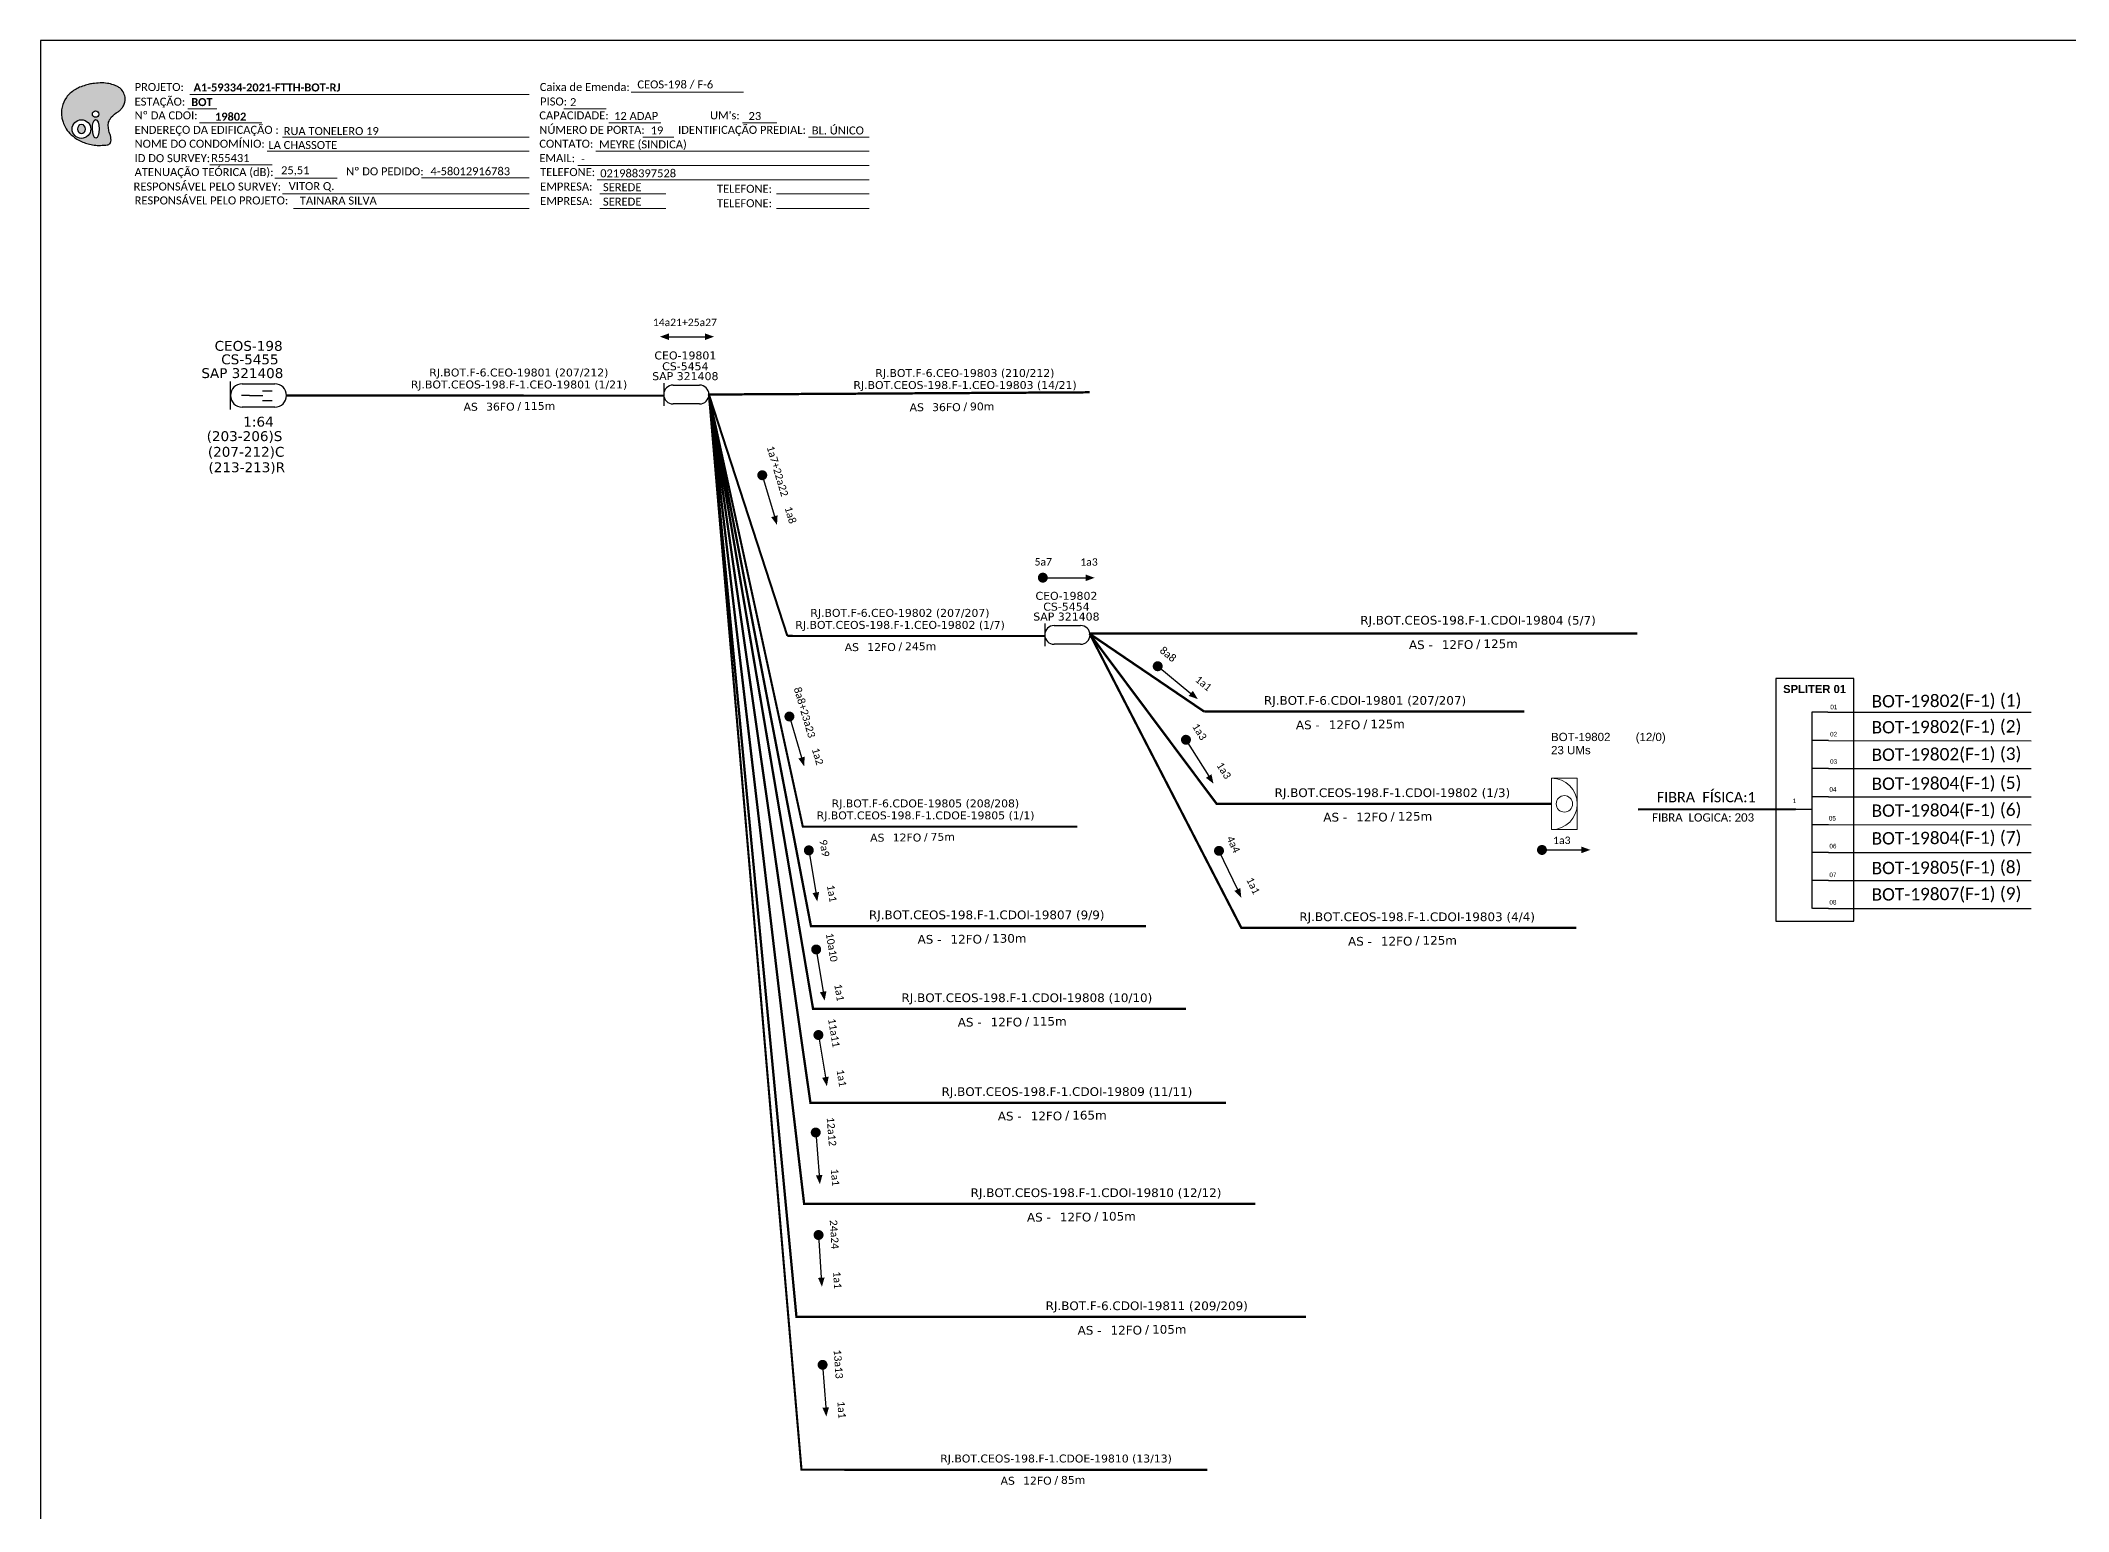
# Model space of a CAD drawing. Extents: x -89 to 749, y 705 to 1299.
# Drawn here: x -89.3 to 364.9, y 969.7 to 1299 of the extents above; entities that cross this region are included whole.
import ezdxf
from ezdxf.enums import TextEntityAlignment as Align

# ---------------------------------------------------------------- set-up
doc = ezdxf.new("R2010")
doc.units = 0
for name, color, linetype, lineweight in [("20.0-LEGENDA DOS CDO'S", 1, 'Continuous', 0), ('20.1-CDO_INTERIOR', 1, 'Continuous', 0), ('40.1-ETIQUETAS', 1, 'Continuous', 20)]:
    doc.layers.add(name, color=color, linetype=linetype, lineweight=lineweight)
for name, color, linetype in [('20.4-CEOS', 1, 'Continuous'), ('20.5-CEO', 1, 'Continuous'), ('CAP a instalar', 1, 'Continuous'), ('CD a instalar', 1, 'Continuous'), ('SETA', 7, 'Continuous'), ('texto', 255, 'Continuous')]:
    doc.layers.add(name, color=color, linetype=linetype)
doc.styles.add('ARIAL', font='arial.ttf')
doc.styles.add('siredit', font='verdana.ttf')
doc.styles.get("Standard").update_dxf_attribs({"font": 'arial.ttf'})
doc.styles.add('WMF-Calibri0', font='calibri.ttf')
doc.styles.add('WMF-Calibri1', font='calibrib.ttf')
doc.linetypes.add('FENCELINE1', pattern='A,0.25,-0.1,[133,ltypeshp.shx,S=0.1,R=0,X=-0.1,Y=0],-0.1,1', length=1.45)

# ---------------------------------------------------------------- blocks, each defined once
blk = doc.blocks.new('OI')
h = blk.add_hatch(color=40)
edge = h.paths.add_edge_path()
edge.add_spline(control_points=[(4.35, -0.67), (3.92, -0.99), (3.26, -1.5), (2.81, -2.59), (2.9, -3.5), (3.06, -4.27), (3.31, -4.85), (3.37, -5.39), (3.4, -5.88), (3.2, -6.4), (2.54, -6.61), (1.65, -6.63), (0.55, -6.67), (-0.56, -6.42), (-1.61, -6.14), (-2.77, -5.61), (-3.92, -4.77), (-4.89, -3.7), (-5.34, -2.65), (-5.6, -1.94), (-5.85, -0.96), (-5.71, 0.47), (-5.1, 2.02), (-4.14, 3.02), (-3.3, 3.61), (-2.37, 4.16), (-1.36, 4.44), (-0.56, 4.7), (0.79, 4.85), (2.24, 4.97), (3.79, 4.57), (4.67, 4.21), (5.44, 3.65), (5.76, 2.99), (6.03, 2.21), (6.01, 1.46), (5.72, 0.64), (5.31, 0.08), (4.88, -0.38), (4.51, -0.55), (4.35, -0.67)], knot_values=[0, 0, 0, 0, 1.60434, 2.417191, 3.427595, 4.282808, 4.776746, 5.304182, 5.888771, 6.258406, 6.858137, 7.79129, 8.986195, 10.124242, 11.187857, 12.242908, 13.953784, 15.414161, 16.515391, 17.349188, 17.675853, 19.552021, 21.515531, 22.568638, 23.63245, 24.621084, 25.782718, 26.745347, 27.142653, 29.870543, 31.004649, 31.921532, 32.709589, 33.801391, 34.042471, 35.192333, 35.971461, 36.628871, 37.254359, 37.836911, 37.836911, 37.836911, 37.836911], degree=3, periodic=0)
h.paths.add_polyline_path([(1.13, -0.87, -1), (-0.04, -0.87, -1)], flags=16)
edge = h.paths.add_edge_path(flags=16)
edge.add_ellipse((0.56, -3.59), major_axis=(-0.02, 1.71), ratio=0.361305, start_angle=0, end_angle=360)
h.paths.add_polyline_path([(-0.36, -3.62, -1), (-3.8, -3.62, -1)], flags=16)
edge = h.paths.add_edge_path(flags=0)
edge.add_ellipse((-2.08, -3.62), major_axis=(0, 0.885), ratio=0.758294, start_angle=0, end_angle=360)
at = {"color": 40}
for centre, radius in [((-2.08, -3.62), 1.72), ((0.54, -0.87), 0.587)]:
    blk.add_circle(centre, radius, dxfattribs=at)
blk.add_ellipse((-2.08, -3.62), major_axis=(0, 0.885), ratio=0.758294, start_param=-3.141592653589792, end_param=3.141592653589792, dxfattribs=at)
blk.add_ellipse((0.56, -3.59), major_axis=(-0.02, 1.71), ratio=0.361305, dxfattribs=at)
at = {"color": 40, "start_tangent": (-0.800898, -0.598801), "end_tangent": (-0.800898, -0.598801)}
blk.add_spline([(4.35, -0.67), (3.2, -1.78), (2.9, -2.54), (2.92, -3.55), (3.12, -4.38), (3.28, -4.85), (3.37, -5.37), (3.35, -5.95), (3.2, -6.29), (2.66, -6.55), (1.73, -6.63), (0.54, -6.62), (-0.58, -6.41), (-1.6, -6.11), (-2.56, -5.67), (-3.95, -4.67), (-4.89, -3.56), (-5.37, -2.56), (-5.64, -1.78), (-5.72, -1.46), (-5.63, 0.42), (-4.84, 2.22), (-4.13, 2.99), (-3.27, 3.62), (-2.4, 4.09), (-1.3, 4.47), (-0.37, 4.72), (0.02, 4.77), (2.75, 4.8), (3.85, 4.53), (4.69, 4.16), (5.31, 3.68), (5.85, 2.73), (5.93, 2.5), (5.94, 1.35), (5.67, 0.62), (5.29, 0.08), (4.84, -0.36), (4.35, -0.67)], degree=3, dxfattribs=at)
blk = doc.blocks.new('CARIMBO')
at = {"color": 7, "lineweight": 0}
for points in [[(35.66, -16.79), (111.64, -16.79)], [(134.48, -16.3), (159.61, -16.3)], [(35.15, -20.06), (41.7, -20.06)], [(119.43, -20.02), (128.92, -20.02)], [(37.81, -23.14), (51.75, -23.14)], [(56.38, -26.37), (111.64, -26.37)], [(129.48, -23.14), (141.1, -23.14)], [(137.07, -26.37), (144.01, -26.37)], [(159.42, -23.14), (167.09, -23.14)], [(174.24, -26.37), (187.8, -26.37)], [(52.97, -29.48), (111.64, -29.48)], [(126.6, -29.48), (187.83, -29.48)], [(40.13, -32.55), (54.07, -32.55)], [(54.67, -35.52), (68.61, -35.52)], [(122.56, -32.72), (187.83, -32.72)], [(126.84, -35.96), (187.83, -35.96)], [(56.38, -39.07), (111.64, -39.07)], [(127.45, -39.07), (142.25, -39.07)], [(167.06, -39.07), (187.83, -39.07)], [(58.87, -42.31), (111.64, -42.31)], [(127.45, -42.31), (142.25, -42.31)], [(167.06, -42.31), (187.83, -42.31)]]:
    blk.add_lwpolyline(points, dxfattribs=at)
at = {"color": 7, "xscale": 1.213923925163967, "yscale": 1.213923925163967, "zscale": 1.213923925163967, "rotation": 0.1532896023949059}
blk.add_blockref('OI', (13.86, -20.16), dxfattribs=at)
at = {"color": 7, "lineweight": 0, "style": 'WMF-Calibri0'}
for s, height, p in [('PROJETO:', 1.793, (23.26, -16.04)), ('ESTAÇÃO:', 1.793, (23.26, -19.32)), ('Caixa de Emenda:', 1.7927, (114.02, -16.04)), ('PISO:', 1.793, (114.09, -19.28)), ('Nº DA CDOI:', 1.7927, (23.26, -22.39)), ('CAPACIDADE:', 1.7927, (113.91, -22.39)), ("UM's:", 1.793, (152.15, -22.39)), ('ENDEREÇO DA EDIFICAÇÃO :', 1.7927, (23.26, -25.63)), ('NOME DO CONDOMÍNIO:', 1.7927, (23.26, -28.74)), ('CONTATO:', 1.793, (113.91, -28.74)), ('NÚMERO DE PORTA:', 1.7927, (113.91, -25.63)), ('IDENTIFICAÇÃO PREDIAL:', 1.7927, (144.99, -25.63)), ('ID DO SURVEY:', 1.7927, (23.26, -31.97)), ('EMAIL:', 1.793, (113.91, -31.97)), ('RESPONSÁVEL PELO SURVEY:', 1.7927, (23.02, -38.32)), ('ATENUAÇÃO TEÓRICA (dB):', 1.7927, (23.26, -35.09)), ('TELEFONE:', 1.793, (114.09, -35.09)), ('RESPONSÁVEL PELO PROJETO:', 1.7927, (23.26, -41.44)), ('EMPRESA:', 1.793, (114.09, -38.32)), ('EMPRESA:', 1.793, (114.09, -41.56)), ('TELEFONE:', 1.793, (153.7, -38.83)), ('TELEFONE:', 1.793, (153.7, -42.06))]:
    blk.add_text(s, height=height, dxfattribs=at).set_placement(p)
at = {"color": 7, "lineweight": 0, "flags": 8}
for tag, p, style in [('EST', (35.94, -19.41), 'WMF-Calibri1'), ('PROJ', (36.46, -16.13), 'WMF-Calibri1'), ('PISO_PTR', (120.78, -19.42), 'WMF-Calibri0'), ('CEOS-XX', (135.87, -15.46), 'WMF-Calibri0'), ('CAPAC.', (130.66, -22.52), 'WMF-Calibri0'), ("UC'S", (160.78, -22.54), 'WMF-Calibri0'), ('NOME_DO_COND.', (53.23, -29.02), 'WMF-Calibri0'), ('LOGRADOURO', (56.65, -25.91), 'WMF-Calibri0'), ('NOME_DO_CONTATO', (127.3, -28.89), 'WMF-Calibri0'), ('N°', (138.85, -25.77), 'WMF-Calibri0'), ('N°PREDIO', (174.94, -25.77), 'WMF-Calibri0'), ('_ID_', (40.39, -31.94), 'WMF-Calibri0'), ('EMAIL', (123.26, -32.12), 'WMF-Calibri0'), ('O_POTEN', (56.06, -34.68), 'WMF-Calibri0'), ('TELEFONE', (127.55, -35.36), 'WMF-Calibri0'), ('RES_SURVEY', (57.78, -38.23), 'WMF-Calibri0'), ('RES_PROJ', (60.27, -41.47), 'WMF-Calibri0'), ('EMP_RESP_SURVEY', (128.16, -38.47), 'WMF-Calibri0'), ('EMP_RESP_PROJ', (128.16, -41.71), 'WMF-Calibri0'), ('CONT_RESP_SURVEY', (167.76, -38.47), 'WMF-Calibri0'), ('CONT_RESP_PROJ', (167.76, -41.71), 'WMF-Calibri0')]:
    blk.add_attdef(tag, p, '', height=1.79, dxfattribs=dict(at, style=style))
at = {"color": 7, "lineweight": 0, "style": 'WMF-Calibri1', "flags": 8}
blk.add_attdef("N° CDO'S", text='', height=1.79, dxfattribs=at).set_placement((44.78, -22.68), align=Align.CENTER)
blk = doc.blocks.new('SETA1')
at = {"const_width": 1.1}
blk.add_lwpolyline([(-5.28, 0, 1), (-4.18, 0, 1)], format="xyb", close=True, dxfattribs=at)
at = {"layer": 'SETA'}
blk.add_lwpolyline([(-4.73, 0), (4.73, 0)], dxfattribs=at)
blk.add_solid([(4.73, 0.73), (6.74, 0), (4.73, -0.73)], dxfattribs=at)
blk = doc.blocks.new('ETIQUETA_RS5F')
at = {"layer": '40.1-ETIQUETAS', "color": 0, "style": 'siredit'}
blk.add_text('/', height=1.5, dxfattribs=at).set_placement((1.58, -1.95), align=Align.MIDDLE_RIGHT)
for tag, p in [('ETIQUETA_R_PRIMARIA', (1.21, 4.1)), ('ETIQUETA_R_SECUNDARIA', (1.21, 2.1)), ('F_ATIVAS/F_MORTAS', (1.14, -4.24))]:
    blk.add_attdef(tag, text='', height=1.5, dxfattribs=at).set_placement(p, align=Align.MIDDLE_CENTER)
for tag, p in [('TIPO_CABO', (-6.58, -2.12)), ('CAP_CABO', (0.4, -2.09))]:
    blk.add_attdef(tag, text='', height=1.5, dxfattribs=at).set_placement(p, align=Align.MIDDLE_RIGHT)
blk.add_attdef('METROS', text='', height=1.5, dxfattribs=at).set_placement((2.14, -1.95), align=Align.MIDDLE_LEFT)
for tag, p in [('FUSÃO_1', (0.85, -8.39)), ('FUSÃO_2', (0.85, -10.6)), ('FUSÃO_3', (0.85, -12.93)), ('FUSÃO_4', (0.85, -15.14)), ('FUSÃO_5', (0.85, -17.16))]:
    blk.add_attdef(tag, text='', height=1.5, dxfattribs=at).set_placement(p, align=Align.CENTER)
blk = doc.blocks.new('CDOI_INT')
at = {"layer": '20.1-CDO_INTERIOR', "color": 0, "lineweight": 18}
blk.add_lwpolyline([(4.25, -4.25), (4.25, 4.25), (0, 4.25), (0, -4.25)], close=True, dxfattribs=at)
blk.add_circle((2.12, 0), 1.36, dxfattribs=at)
blk.add_arc((0, 0), 4.25, 270, 90, dxfattribs=at)
at = {"layer": "20.0-LEGENDA DOS CDO'S", "color": 0, "style": 'ARIAL'}
for tag, p in [('CDO_N', (-0.08, 10.38)), ('SPLITER_1', (21.18, 10.38)), ('SAP', (-0.08, 6.23)), ('SURVEY', (-0.08, 8.2)), ('SPLITER_2', (21.19, 8.68)), ('1:XX', (5.94, -2.22)), ('UMS', (5.94, -4.24))]:
    blk.add_attdef(tag, p, '', height=1.36, dxfattribs=at)
blk.add_attdef('FIBRAS_UTILIZADAS', text='', height=1.36, dxfattribs=at).set_placement((15.34, 10.38), align=Align.CENTER)

msp = doc.modelspace()

# ---------------------------------------------------------------- linework, layer by layer
at = {"color": 7, "linetype": 'Continuous'}
for p, q in [((307.44, 1148.64), (307.44, 1104.66)), ((311.01, 1148.64), (307.44, 1148.64)), ((311.19, 1142.28), (307.62, 1142.28)), ((311.19, 1136.01), (307.62, 1136.01)), ((303.75, 1126.94), (307.43, 1126.94)), ((311.19, 1129.71), (307.62, 1129.71)), ((311.19, 1123.46), (307.62, 1123.46)), ((311.19, 1117.22), (307.62, 1117.22)), ((311.19, 1110.95), (307.62, 1110.95)), ((311.19, 1104.69), (307.62, 1104.69))]:
    msp.add_line(p, q, dxfattribs=at)
at = {"color": 10, "linetype": 'Continuous'}
for p, q in [((311.01, 1148.64), (356.53, 1148.63)), ((311.19, 1142.28), (356.53, 1142.26)), ((311.19, 1136.02), (356.53, 1136.01)), ((311.19, 1129.72), (356.53, 1129.7)), ((311.19, 1123.48), (356.53, 1123.46)), ((311.19, 1117.23), (356.53, 1117.22)), ((311.19, 1110.96), (356.53, 1110.95)), ((311.19, 1104.7), (356.53, 1104.68))]:
    msp.add_line(p, q, dxfattribs=at)
at = {"color": 1, "linetype": 'Continuous', "lineweight": 60}
msp.add_line((303.75, 1126.94), (268.52, 1126.83), dxfattribs=at)
msp.add_lwpolyline([(-89.32, 705.02), (749.25, 705.02), (749.25, 1299.02), (-89.32, 1299.02), (-89.32, 705.02)])
at = {"color": 7, "lineweight": 0}
msp.add_lwpolyline([(-4.01, 1268.26), (20.14, 1268.26)], dxfattribs=at)
at = {"color": 7}
msp.add_lwpolyline([(299.37, 1101.84), (316.87, 1101.84), (316.87, 1156.18), (299.37, 1156.18)], close=True, dxfattribs=at)
at = {"const_width": 1.11}
msp.add_lwpolyline([(246.43, 1117.8, 1), (247.55, 1117.8, 1)], format="xyb", close=True, dxfattribs=at)
at = {"layer": '20.4-CEOS', "color": 7}
for p, q in [((-46.77, 1216.41), (-46.77, 1222.71)), ((-44.16, 1222.17), (-36.84, 1222.17)), ((-42.52, 1219.56), (-44.28, 1219.56)), ((-42.52, 1219.56), (-39.5, 1219.56)), ((-39.64, 1220.59), (-37.41, 1220.59)), ((-39.64, 1218.42), (-37.41, 1218.42)), ((-36.84, 1216.95), (-44.16, 1216.95))]:
    msp.add_line(p, q, dxfattribs=at)
for centre, start, end in [((-44.16, 1219.56), 90, 270), ((-36.84, 1219.56), 270, 90)]:
    msp.add_arc(centre, 2.61, start, end, dxfattribs=at)
at = {"layer": '20.5-CEO', "color": 7}
for p, q in [((52.37, 1221.88), (58.28, 1221.88)), ((58.28, 1217.66), (52.37, 1217.66))]:
    msp.add_line(p, q, dxfattribs=at)
at = {"layer": '20.5-CEO', "color": 5}
for p, q in [((137.73, 1168.05), (143.65, 1168.05)), ((143.65, 1163.84), (137.73, 1163.84))]:
    msp.add_line(p, q, dxfattribs=at)
at = {"layer": '20.5-CEO', "color": 7}
msp.add_lwpolyline([(50.26, 1222.31), (50.26, 1217.23)], dxfattribs=at)
at = {"layer": '20.5-CEO', "color": 5}
msp.add_lwpolyline([(135.62, 1168.49), (135.62, 1163.41)], dxfattribs=at)
at = {"layer": '20.5-CEO', "color": 7}
for centre, start, end in [((52.37, 1219.77), 90, 270), ((58.28, 1219.77), 270, 90)]:
    msp.add_arc(centre, 2.11, start, end, dxfattribs=at)
at = {"layer": '20.5-CEO', "color": 5}
for centre, start, end in [((137.73, 1165.95), 90, 270), ((143.65, 1165.95), 270, 90)]:
    msp.add_arc(centre, 2.11, start, end, dxfattribs=at)
at = {"layer": 'CAP a instalar', "color": 7, "linetype": 'FENCELINE1', "ltscale": 7, "const_width": 0.473}
for points in [[(-34.23, 1219.56), (50.27, 1219.53)], [(60.39, 1219.77), (77.96, 1165.73)], [(60.39, 1219.77), (81.13, 979.02), (172.03, 979.01)], [(60.39, 1219.68), (81.42, 1123.02), (142.92, 1123.01)], [(77.96, 1165.73), (135.64, 1165.71)]]:
    msp.add_lwpolyline(points, dxfattribs=at)
at = {"layer": 'CD a instalar', "color": 7, "linetype": 'FENCELINE1', "ltscale": 7, "const_width": 0.52}
for points in [[(60.39, 1219.77), (145.66, 1220.27)], [(171.33, 1148.78), (145.62, 1166.24)], [(171.33, 1148.78), (243.01, 1148.78)]]:
    msp.add_lwpolyline(points, dxfattribs=at)
at = {"layer": 'CD a instalar', "color": 8, "linetype": 'FENCELINE1', "ltscale": 7}
for points in [[(60.39, 1219.77, 0.52, 0.52, 0), (83.24, 1100.77, 0.52, 0.52, 0), (158.26, 1100.77, 0.52, 0.52, 0)], [(60.39, 1219.77, 0.52, 0.52, 0), (83.72, 1082.21, 0.52, 0.52, 0), (167.26, 1082.21, 0.52, 0.52, 0)], [(60.39, 1219.77, 0.52, 0.52, 0), (83.13, 1061.19, 0.52, 0.52, 0), (176.23, 1061.19, 0.52, 0.52, 0)], [(60.4, 1219.64, 0.52, 0.52, 0), (81.72, 1038.56, 0.52, 0.52, 0), (182.76, 1038.56, 0.52, 0.52, 0)], [(145.66, 1166.25, 0.52, 0.52, 0), (179.66, 1100.33, 0.52, 0.52, 0), (254.68, 1100.34, 0.52, 0.52, 0)]]:
    msp.add_lwpolyline(points, format="xyseb", dxfattribs=at)
at = {"layer": 'CD a instalar', "color": 7, "linetype": 'FENCELINE1', "ltscale": 7}
msp.add_lwpolyline([(60.4, 1219.64, 0.52, 0.52, 0), (80, 1013.23, 0.52, 0.52, 0), (194.11, 1013.24, 0.52, 0.52, 0)], format="xyseb", dxfattribs=at)
at = {"layer": 'CD a instalar', "linetype": 'FENCELINE1', "ltscale": 7}
msp.add_lwpolyline([(145.62, 1166.24, 0.52, 0.52, 0), (174.12, 1128.12, 0.52, 0.52, 0), (249.14, 1128.12, 0.52, 0.52, 0)], format="xyseb", dxfattribs=at)
at = {"layer": 'CD a instalar', "color": 8, "linetype": 'FENCELINE1', "ltscale": 7, "const_width": 0.52}
msp.add_lwpolyline([(145.66, 1166.25), (268.33, 1166.26)], dxfattribs=at)
at = {"layer": 'SETA', "color": 7}
msp.add_lwpolyline([(50.69, 1232.7), (60.27, 1232.7)], dxfattribs=at)
at = {"layer": 'SETA'}
msp.add_lwpolyline([(246.99, 1117.8), (256.57, 1117.8)], dxfattribs=at)
at = {"layer": 'SETA', "color": 7}
for points in [[(51.46, 1233.46), (49.42, 1232.72), (51.46, 1231.97)], [(59.5, 1233.46), (61.54, 1232.72), (59.5, 1231.97)]]:
    msp.add_solid(points, dxfattribs=at)
at = {"layer": 'SETA'}
msp.add_solid([(255.8, 1118.56), (257.84, 1117.82), (255.8, 1117.07)], dxfattribs=at)

# ---------------------------------------------------------------- block references
ref = msp.add_blockref('CARIMBO', (-91.51, 1303.77))
ref.add_attrib('PROJ', 'A1-59334-2021-FTTH-BOT-RJ', (-55.05, 1287.63), dxfattribs={"color": 7, "lineweight": 0, "height": 1.7927, "style": 'WMF-Calibri1'})
ref.add_attrib('EST', 'BOT', (-55.57, 1284.35), dxfattribs={"color": 7, "lineweight": 0, "height": 1.793, "style": 'WMF-Calibri1'})
ref.add_attrib("N° CDO'S", '19802', dxfattribs={"color": 7, "lineweight": 0, "height": 1.793, "style": 'WMF-Calibri1'}).set_placement((-46.73, 1281.09), align=Align.CENTER)
ref.add_attrib('LOGRADOURO', 'RUA TONELERO 19', (-34.86, 1277.86), dxfattribs={"color": 7, "lineweight": 0, "height": 1.7927, "style": 'WMF-Calibri0'})
ref.add_attrib('NOME_DO_COND.', 'LA CHASSOTE', (-38.28, 1274.74), dxfattribs={"color": 7, "lineweight": 0, "height": 1.7927, "style": 'WMF-Calibri0'})
ref.add_attrib('_ID_', 'R55431', (-51.11, 1271.83), dxfattribs={"color": 7, "lineweight": 0, "height": 1.793, "style": 'WMF-Calibri0'})
ref.add_attrib('O_POTEN', '25,51', (-35.45, 1269.09), dxfattribs={"color": 7, "lineweight": 0, "height": 1.793, "style": 'WMF-Calibri0'})
ref.add_attrib('RES_SURVEY', 'VITOR Q.', (-33.73, 1265.54), dxfattribs={"color": 7, "lineweight": 0, "height": 1.793, "style": 'WMF-Calibri0'})
ref.add_attrib('RES_PROJ', 'TAINARA SILVA', (-31.24, 1262.3), dxfattribs={"color": 7, "lineweight": 0, "height": 1.7927, "style": 'WMF-Calibri0'})
ref.add_attrib('CEOS-XX', 'CEOS-198 / F-6', (44.36, 1288.31), dxfattribs={"color": 7, "lineweight": 0, "height": 1.7927, "style": 'WMF-Calibri0'})
ref.add_attrib('CAPAC.', '12 ADAP', (39.15, 1281.25), dxfattribs={"color": 7, "lineweight": 0, "height": 1.793, "style": 'WMF-Calibri0'})
ref.add_attrib("UC'S", '23', (69.27, 1281.23), dxfattribs={"color": 7, "lineweight": 0, "height": 1.793, "style": 'WMF-Calibri0'})
ref.add_attrib('PISO_PTR', '2', (29.28, 1284.34), dxfattribs={"color": 7, "lineweight": 0, "height": 1.79, "style": 'WMF-Calibri0'})
ref.add_attrib('N°', '19', (47.34, 1278), dxfattribs={"color": 7, "lineweight": 0, "height": 1.793, "style": 'WMF-Calibri0'})
ref.add_attrib('N°PREDIO', 'BL. ÚNICO', (83.43, 1278), dxfattribs={"color": 7, "lineweight": 0, "height": 1.793, "style": 'WMF-Calibri0'})
ref.add_attrib('NOME_DO_CONTATO', 'MEYRE (SINDICA)', (35.79, 1274.88), dxfattribs={"color": 7, "lineweight": 0, "height": 1.7927, "style": 'WMF-Calibri0'})
ref.add_attrib('EMAIL', '-', (31.75, 1271.65), dxfattribs={"color": 7, "lineweight": 0, "height": 1.79, "style": 'WMF-Calibri0'})
ref.add_attrib('TELEFONE', '021988397528', (36.04, 1268.41), dxfattribs={"color": 7, "lineweight": 0, "height": 1.7927, "style": 'WMF-Calibri0'})
ref.add_attrib('EMP_RESP_SURVEY', 'SEREDE', (36.65, 1265.3), dxfattribs={"color": 7, "lineweight": 0, "height": 1.793, "style": 'WMF-Calibri0'})
ref.add_attrib('EMP_RESP_PROJ', 'SEREDE', (36.65, 1262.06), dxfattribs={"color": 7, "lineweight": 0, "height": 1.793, "style": 'WMF-Calibri0'})
at = {"layer": '40.1-ETIQUETAS', "color": 7}
ref = msp.add_blockref('ETIQUETA_RS5F', (16.45, 1219.53), dxfattribs=dict(at, xscale=1.181341819457977, yscale=1.181341819457977, zscale=1.181341819457976))
ref.add_attrib('ETIQUETA_R_PRIMARIA', 'RJ.BOT.F-6.CEO-19801 (207/212)', dxfattribs={"color": 0, "height": 1.772, "style": 'siredit'}).set_placement((17.81, 1224.7), align=Align.MIDDLE_CENTER)
ref.add_attrib('ETIQUETA_R_SECUNDARIA', 'RJ.BOT.CEOS-198.F-1.CEO-19801 (1/21)', dxfattribs={"color": 0, "height": 1.772, "style": 'siredit'}).set_placement((17.85, 1222.02), align=Align.MIDDLE_CENTER)
ref.add_attrib('TIPO_CABO', 'AS', dxfattribs={"color": 0, "height": 1.772, "style": 'siredit'}).set_placement((8.64, 1217.03), align=Align.MIDDLE_RIGHT)
ref.add_attrib('CAP_CABO', '36FO', dxfattribs={"color": 0, "height": 1.772, "style": 'siredit'}).set_placement((16.88, 1217.06), align=Align.MIDDLE_RIGHT)
ref.add_attrib('METROS', '115m', dxfattribs={"color": 0, "height": 1.772, "style": 'siredit'}).set_placement((18.95, 1217.22), align=Align.MIDDLE_LEFT)
ref = msp.add_blockref('ETIQUETA_RS5F', (116.36, 1219.42), dxfattribs=dict(at, xscale=1.181341819457977, yscale=1.181341819457977, zscale=1.181341819457976))
ref.add_attrib('ETIQUETA_R_PRIMARIA', 'RJ.BOT.F-6.CEO-19803 (210/212)', dxfattribs={"color": 0, "height": 1.772, "style": 'siredit'}).set_placement((117.72, 1224.59), align=Align.MIDDLE_CENTER)
ref.add_attrib('ETIQUETA_R_SECUNDARIA', 'RJ.BOT.CEOS-198.F-1.CEO-19803 (14/21)', dxfattribs={"color": 0, "height": 1.772, "style": 'siredit'}).set_placement((117.76, 1221.9), align=Align.MIDDLE_CENTER)
ref.add_attrib('TIPO_CABO', 'AS', dxfattribs={"color": 0, "height": 1.772, "style": 'siredit'}).set_placement((108.55, 1216.92), align=Align.MIDDLE_RIGHT)
ref.add_attrib('CAP_CABO', '36FO', dxfattribs={"color": 0, "height": 1.772, "style": 'siredit'}).set_placement((116.79, 1216.94), align=Align.MIDDLE_RIGHT)
ref.add_attrib('METROS', '90m', dxfattribs={"color": 0, "height": 1.772, "style": 'siredit'}).set_placement((118.86, 1217.11), align=Align.MIDDLE_LEFT)
ref = msp.add_blockref('ETIQUETA_RS5F', (101.81, 1165.71), dxfattribs=dict(at, xscale=1.181341819457977, yscale=1.181341819457977, zscale=1.181341819457976))
ref.add_attrib('ETIQUETA_R_PRIMARIA', 'RJ.BOT.F-6.CEO-19802 (207/207)', dxfattribs={"color": 0, "height": 1.772, "style": 'siredit'}).set_placement((103.17, 1170.88), align=Align.MIDDLE_CENTER)
ref.add_attrib('ETIQUETA_R_SECUNDARIA', 'RJ.BOT.CEOS-198.F-1.CEO-19802 (1/7)', dxfattribs={"color": 0, "height": 1.772, "style": 'siredit'}).set_placement((103.21, 1168.19), align=Align.MIDDLE_CENTER)
ref.add_attrib('TIPO_CABO', 'AS', dxfattribs={"color": 0, "height": 1.772, "style": 'siredit'}).set_placement((94, 1163.21), align=Align.MIDDLE_RIGHT)
ref.add_attrib('CAP_CABO', '12FO', dxfattribs={"color": 0, "height": 1.772, "style": 'siredit'}).set_placement((102.25, 1163.23), align=Align.MIDDLE_RIGHT)
ref.add_attrib('METROS', '245m', dxfattribs={"color": 0, "height": 1.772, "style": 'siredit'}).set_placement((104.31, 1163.4), align=Align.MIDDLE_LEFT)
at = {"layer": '40.1-ETIQUETAS'}
ref = msp.add_blockref('CDOI_INT', (249.14, 1128.12), dxfattribs=dict(at, xscale=1.354084599872581, yscale=1.354084599872466, zscale=1.354084599872516))
ref.add_attrib('CDO_N', 'BOT-19802', (249.02, 1142.18), dxfattribs={"layer": "20.0-LEGENDA DOS CDO'S", "color": 0, "height": 1.842, "style": 'ARIAL'})
ref.add_attrib('FIBRAS_UTILIZADAS', '    (12/0)', dxfattribs={"layer": "20.0-LEGENDA DOS CDO'S", "color": 0, "height": 1.842, "style": 'ARIAL'}).set_placement((269.91, 1142.18), align=Align.CENTER)
ref.add_attrib('SURVEY', '23 UMs', (249.03, 1139.23), dxfattribs={"layer": "20.0-LEGENDA DOS CDO'S", "color": 0, "height": 1.842, "style": 'ARIAL'})
at = {"layer": '40.1-ETIQUETAS', "color": 7}
ref = msp.add_blockref('ETIQUETA_RS5F', (107.52, 1123.05), dxfattribs=dict(at, xscale=1.181341819458898, yscale=1.181341819457977, zscale=1.181341819457976))
ref.add_attrib('ETIQUETA_R_PRIMARIA', 'RJ.BOT.F-6.CDOE-19805 (208/208)', dxfattribs={"color": 0, "height": 1.772, "style": 'siredit'}).set_placement((108.88, 1128.22), align=Align.MIDDLE_CENTER)
ref.add_attrib('ETIQUETA_R_SECUNDARIA', 'RJ.BOT.CEOS-198.F-1.CDOE-19805 (1/1)', dxfattribs={"color": 0, "height": 1.772, "style": 'siredit'}).set_placement((108.92, 1125.54), align=Align.MIDDLE_CENTER)
ref.add_attrib('TIPO_CABO', 'AS', dxfattribs={"color": 0, "height": 1.772, "style": 'siredit'}).set_placement((99.71, 1120.55), align=Align.MIDDLE_RIGHT)
ref.add_attrib('CAP_CABO', '12FO', dxfattribs={"color": 0, "height": 1.772, "style": 'siredit'}).set_placement((107.96, 1120.58), align=Align.MIDDLE_RIGHT)
ref.add_attrib('METROS', '75m', dxfattribs={"color": 0, "height": 1.772, "style": 'siredit'}).set_placement((110.02, 1120.74), align=Align.MIDDLE_LEFT)
ref = msp.add_blockref('ETIQUETA_RS5F', (136.74, 979.05), dxfattribs=dict(at, xscale=1.181341819458898, yscale=1.181341819457977, zscale=1.181341819457976))
ref.add_attrib('ETIQUETA_R_SECUNDARIA', 'RJ.BOT.CEOS-198.F-1.CDOE-19810 (13/13)', dxfattribs={"color": 0, "height": 1.772, "style": 'siredit'}).set_placement((138.14, 981.54), align=Align.MIDDLE_CENTER)
ref.add_attrib('TIPO_CABO', 'AS', dxfattribs={"color": 0, "height": 1.772, "style": 'siredit'}).set_placement((128.93, 976.56), align=Align.MIDDLE_RIGHT)
ref.add_attrib('CAP_CABO', '12FO', dxfattribs={"color": 0, "height": 1.772, "style": 'siredit'}).set_placement((137.17, 976.58), align=Align.MIDDLE_RIGHT)
ref.add_attrib('METROS', '85m', dxfattribs={"color": 0, "height": 1.772, "style": 'siredit'}).set_placement((139.24, 976.75), align=Align.MIDDLE_LEFT)
at = {"layer": 'CD a instalar', "color": 8}
ref = msp.add_blockref('ETIQUETA_RS5F', (231.12, 1166.5), dxfattribs=dict(at, xscale=1.299476002974788, yscale=1.299476002974788, zscale=1.299476002974755))
ref.add_attrib('ETIQUETA_R_PRIMARIA', 'RJ.BOT.CEOS-198.F-1.CDOI-19804 (5/7)', dxfattribs={"layer": '40.1-ETIQUETAS', "color": 0, "height": 1.9492, "style": 'siredit'}).set_placement((232.66, 1169.24), align=Align.MIDDLE_CENTER)
ref.add_attrib('TIPO_CABO', 'AS -', dxfattribs={"layer": '40.1-ETIQUETAS', "color": 0, "height": 1.949, "style": 'siredit'}).set_placement((222.53, 1163.75), align=Align.MIDDLE_RIGHT)
ref.add_attrib('CAP_CABO', '12FO', dxfattribs={"layer": '40.1-ETIQUETAS', "color": 0, "height": 1.949, "style": 'siredit'}).set_placement((231.6, 1163.78), align=Align.MIDDLE_RIGHT)
ref.add_attrib('METROS', '125m', dxfattribs={"layer": '40.1-ETIQUETAS', "color": 0, "height": 1.949, "style": 'siredit'}).set_placement((233.87, 1163.96), align=Align.MIDDLE_LEFT)
at = {"layer": 'CD a instalar', "color": 7}
ref = msp.add_blockref('ETIQUETA_RS5F', (205.81, 1148.54), dxfattribs=dict(at, xscale=1.299476002974788, yscale=1.299476002974788, zscale=1.299476002974755))
ref.add_attrib('ETIQUETA_R_PRIMARIA', 'RJ.BOT.F-6.CDOI-19801 (207/207)', dxfattribs={"layer": '40.1-ETIQUETAS', "color": 0, "height": 1.9492, "style": 'siredit'}).set_placement((207.35, 1151.28), align=Align.MIDDLE_CENTER)
ref.add_attrib('TIPO_CABO', 'AS -', dxfattribs={"layer": '40.1-ETIQUETAS', "color": 0, "height": 1.949, "style": 'siredit'}).set_placement((197.21, 1145.8), align=Align.MIDDLE_RIGHT)
ref.add_attrib('CAP_CABO', '12FO', dxfattribs={"layer": '40.1-ETIQUETAS', "color": 0, "height": 1.949, "style": 'siredit'}).set_placement((206.29, 1145.82), align=Align.MIDDLE_RIGHT)
ref.add_attrib('METROS', '125m', dxfattribs={"layer": '40.1-ETIQUETAS', "color": 0, "height": 1.949, "style": 'siredit'}).set_placement((208.56, 1146), align=Align.MIDDLE_LEFT)
at = {"layer": 'CD a instalar'}
ref = msp.add_blockref('ETIQUETA_RS5F', (211.94, 1127.88), dxfattribs=dict(at, xscale=1.299476002974788, yscale=1.299476002974788, zscale=1.299476002974755))
ref.add_attrib('ETIQUETA_R_PRIMARIA', 'RJ.BOT.CEOS-198.F-1.CDOI-19802 (1/3)', dxfattribs={"layer": '40.1-ETIQUETAS', "color": 0, "height": 1.9492, "style": 'siredit'}).set_placement((213.48, 1130.62), align=Align.MIDDLE_CENTER)
ref.add_attrib('TIPO_CABO', 'AS -', dxfattribs={"layer": '40.1-ETIQUETAS', "color": 0, "height": 1.949, "style": 'siredit'}).set_placement((203.35, 1125.14), align=Align.MIDDLE_RIGHT)
ref.add_attrib('CAP_CABO', '12FO', dxfattribs={"layer": '40.1-ETIQUETAS', "color": 0, "height": 1.949, "style": 'siredit'}).set_placement((212.42, 1125.16), align=Align.MIDDLE_RIGHT)
ref.add_attrib('METROS', '125m', dxfattribs={"layer": '40.1-ETIQUETAS', "color": 0, "height": 1.949, "style": 'siredit'}).set_placement((214.69, 1125.34), align=Align.MIDDLE_LEFT)
at = {"layer": 'CD a instalar', "color": 8}
ref = msp.add_blockref('ETIQUETA_RS5F', (121.07, 1100.54), dxfattribs=dict(at, xscale=1.299476002974788, yscale=1.299476002974788, zscale=1.299476002974755))
ref.add_attrib('ETIQUETA_R_PRIMARIA', 'RJ.BOT.CEOS-198.F-1.CDOI-19807 (9/9)', dxfattribs={"layer": '40.1-ETIQUETAS', "color": 0, "height": 1.9492, "style": 'siredit'}).set_placement((122.61, 1103.27), align=Align.MIDDLE_CENTER)
ref.add_attrib('TIPO_CABO', 'AS -', dxfattribs={"layer": '40.1-ETIQUETAS', "color": 0, "height": 1.949, "style": 'siredit'}).set_placement((112.47, 1097.79), align=Align.MIDDLE_RIGHT)
ref.add_attrib('CAP_CABO', '12FO', dxfattribs={"layer": '40.1-ETIQUETAS', "color": 0, "height": 1.949, "style": 'siredit'}).set_placement((121.55, 1097.82), align=Align.MIDDLE_RIGHT)
ref.add_attrib('METROS', '130m', dxfattribs={"layer": '40.1-ETIQUETAS', "color": 0, "height": 1.949, "style": 'siredit'}).set_placement((123.82, 1098), align=Align.MIDDLE_LEFT)
ref = msp.add_blockref('ETIQUETA_RS5F', (217.49, 1100.1), dxfattribs=dict(at, xscale=1.299476002974788, yscale=1.299476002974788, zscale=1.299476002974755))
ref.add_attrib('ETIQUETA_R_PRIMARIA', 'RJ.BOT.CEOS-198.F-1.CDOI-19803 (4/4)', dxfattribs={"layer": '40.1-ETIQUETAS', "color": 0, "height": 1.9492, "style": 'siredit'}).set_placement((219.03, 1102.84), align=Align.MIDDLE_CENTER)
ref.add_attrib('TIPO_CABO', 'AS -', dxfattribs={"layer": '40.1-ETIQUETAS', "color": 0, "height": 1.949, "style": 'siredit'}).set_placement((208.89, 1097.35), align=Align.MIDDLE_RIGHT)
ref.add_attrib('CAP_CABO', '12FO', dxfattribs={"layer": '40.1-ETIQUETAS', "color": 0, "height": 1.949, "style": 'siredit'}).set_placement((217.96, 1097.38), align=Align.MIDDLE_RIGHT)
ref.add_attrib('METROS', '125m', dxfattribs={"layer": '40.1-ETIQUETAS', "color": 0, "height": 1.949, "style": 'siredit'}).set_placement((220.23, 1097.56), align=Align.MIDDLE_LEFT)
ref = msp.add_blockref('ETIQUETA_RS5F', (130.07, 1081.98), dxfattribs=dict(at, xscale=1.299476002974788, yscale=1.299476002974788, zscale=1.299476002974755))
ref.add_attrib('ETIQUETA_R_PRIMARIA', 'RJ.BOT.CEOS-198.F-1.CDOI-19808 (10/10)', dxfattribs={"layer": '40.1-ETIQUETAS', "color": 0, "height": 1.9492, "style": 'siredit'}).set_placement((131.61, 1084.71), align=Align.MIDDLE_CENTER)
ref.add_attrib('TIPO_CABO', 'AS -', dxfattribs={"layer": '40.1-ETIQUETAS', "color": 0, "height": 1.949, "style": 'siredit'}).set_placement((121.47, 1079.23), align=Align.MIDDLE_RIGHT)
ref.add_attrib('CAP_CABO', '12FO', dxfattribs={"layer": '40.1-ETIQUETAS', "color": 0, "height": 1.949, "style": 'siredit'}).set_placement((130.54, 1079.26), align=Align.MIDDLE_RIGHT)
ref.add_attrib('METROS', '115m', dxfattribs={"layer": '40.1-ETIQUETAS', "color": 0, "height": 1.949, "style": 'siredit'}).set_placement((132.81, 1079.44), align=Align.MIDDLE_LEFT)
ref = msp.add_blockref('ETIQUETA_RS5F', (139.04, 1060.96), dxfattribs=dict(at, xscale=1.299476002974788, yscale=1.299476002974788, zscale=1.299476002974755))
ref.add_attrib('ETIQUETA_R_PRIMARIA', 'RJ.BOT.CEOS-198.F-1.CDOI-19809 (11/11)', dxfattribs={"layer": '40.1-ETIQUETAS', "color": 0, "height": 1.9492, "style": 'siredit'}).set_placement((140.58, 1063.69), align=Align.MIDDLE_CENTER)
ref.add_attrib('TIPO_CABO', 'AS -', dxfattribs={"layer": '40.1-ETIQUETAS', "color": 0, "height": 1.949, "style": 'siredit'}).set_placement((130.44, 1058.21), align=Align.MIDDLE_RIGHT)
ref.add_attrib('CAP_CABO', '12FO', dxfattribs={"layer": '40.1-ETIQUETAS', "color": 0, "height": 1.949, "style": 'siredit'}).set_placement((139.52, 1058.24), align=Align.MIDDLE_RIGHT)
ref.add_attrib('METROS', '165m', dxfattribs={"layer": '40.1-ETIQUETAS', "color": 0, "height": 1.949, "style": 'siredit'}).set_placement((141.78, 1058.42), align=Align.MIDDLE_LEFT)
ref = msp.add_blockref('ETIQUETA_RS5F', (145.56, 1038.32), dxfattribs=dict(at, xscale=1.299476002974788, yscale=1.299476002974788, zscale=1.299476002974755))
ref.add_attrib('ETIQUETA_R_PRIMARIA', 'RJ.BOT.CEOS-198.F-1.CDOI-19810 (12/12)', dxfattribs={"layer": '40.1-ETIQUETAS', "color": 0, "height": 1.9492, "style": 'siredit'}).set_placement((147.1, 1041.06), align=Align.MIDDLE_CENTER)
ref.add_attrib('TIPO_CABO', 'AS -', dxfattribs={"layer": '40.1-ETIQUETAS', "color": 0, "height": 1.949, "style": 'siredit'}).set_placement((136.97, 1035.57), align=Align.MIDDLE_RIGHT)
ref.add_attrib('CAP_CABO', '12FO', dxfattribs={"layer": '40.1-ETIQUETAS', "color": 0, "height": 1.949, "style": 'siredit'}).set_placement((146.04, 1035.6), align=Align.MIDDLE_RIGHT)
ref.add_attrib('METROS', '105m', dxfattribs={"layer": '40.1-ETIQUETAS', "color": 0, "height": 1.949, "style": 'siredit'}).set_placement((148.31, 1035.78), align=Align.MIDDLE_LEFT)
at = {"layer": 'CD a instalar', "color": 7}
ref = msp.add_blockref('ETIQUETA_RS5F', (156.92, 1013), dxfattribs=dict(at, xscale=1.299476002974788, yscale=1.299476002974788, zscale=1.299476002974755))
ref.add_attrib('ETIQUETA_R_PRIMARIA', 'RJ.BOT.F-6.CDOI-19811 (209/209)', dxfattribs={"layer": '40.1-ETIQUETAS', "color": 0, "height": 1.9492, "style": 'siredit'}).set_placement((158.46, 1015.74), align=Align.MIDDLE_CENTER)
ref.add_attrib('TIPO_CABO', 'AS -', dxfattribs={"layer": '40.1-ETIQUETAS', "color": 0, "height": 1.949, "style": 'siredit'}).set_placement((148.32, 1010.25), align=Align.MIDDLE_RIGHT)
ref.add_attrib('CAP_CABO', '12FO', dxfattribs={"layer": '40.1-ETIQUETAS', "color": 0, "height": 1.949, "style": 'siredit'}).set_placement((157.4, 1010.28), align=Align.MIDDLE_RIGHT)
ref.add_attrib('METROS', '105m', dxfattribs={"layer": '40.1-ETIQUETAS', "color": 0, "height": 1.949, "style": 'siredit'}).set_placement((159.66, 1010.46), align=Align.MIDDLE_LEFT)
at = {"layer": 'SETA', "color": 2, "yscale": 1.012810214892286, "zscale": 1.012810214892286}
for p, xscale, rotation in [((73.7, 1197.11), 1.012810214892286, 286.5083025109439), ((139.97, 1178.75), 1.012810214892286, 359.836437141282), ((164.62, 1155.9), 1.012810214892286, 320.6660245347505), ((79.78, 1143.08), 1.012810214892286, 286.5083025109437), ((169.79, 1138.41), 1.012810214892286, 302.096024001705), ((83.55, 1112.99), 1.012810214892286, 279.3901000352638), ((176.7, 1113.28), 1.012810214892286, 295.4882597383108), ((85.2, 1090.79), 1.012810214892286, 279.3901000352638), ((85.7, 1071.64), 1.012810214892286, 279.3901000352638), ((84.7, 1049.76), 1.012810214892286, 274.5943534570266), ((85.26, 1026.81), 1.012810214892287, 273.6937099376134), ((86.2, 997.74), 1.012810214892286, 274.1304411783295)]:
    msp.add_blockref('SETA1', p, dxfattribs=dict(at, xscale=xscale, rotation=rotation))

# ---------------------------------------------------------------- texts
at = {"color": 7, "lineweight": 0, "style": 'WMF-Calibri0'}
msp.add_text('Nº DO PEDIDO:', height=1.7927, dxfattribs=at).set_placement((-20.88, 1268.84))
at = {"color": 7, "insert": (55.01, 1235.92), "char_height": 1.6711, "width": 28.252, "attachment_point": 5}
msp.add_mtext('{\\fCalibri|b0|i0|c0|p34;\\C7;14a21+25a27}', dxfattribs=at)
at = {"attachment_point": 5}
for s, insert, char_height, width in [('{\\fArial|b1|i0|c0|p34;\\H1x;\\C10;SPLITER 01}', (308.05, 1153.82), 1.798, 17.5014), ('\\C7;\\fArial|b0|i0|;\\H1.0273588255048;01 ', (312.37, 1149.8), 1.798, 3.6058), ('\\C7;\\fArial|b0|i0|;\\H1.0273588255048;02 ', (312.32, 1143.72), 1.798, 3.8064), ('\\C7;\\fArial|b0|i0|;\\H1.0273588255048;03 ', (312.32, 1137.6), 1.798, 3.5003), ('{\\fCalibri|b0|i0|c0|p34;\\C7;FIBRA  FÍSICA:1}', (283.78, 1129.62), 2.3152, 35.0027), ('\\C7;\\fArial|b0|i0|;\\H1.0273588255048;04 ', (312.16, 1131.37), 1.798, 3.8064), ('\\C7;\\fArial|b0|i0|;\\H1.0273588255048;1', (303.58, 1128.79), 1.798, 1.7809), ('{\\fCalibri|b0|i0|c0|p34;\\C7;FIBRA  LOGICA: 203}', (283.08, 1125.07), 1.8523, 35.0027), ('\\C7;\\fArial|b0|i0|;\\H1.0273588255048;05 ', (312.03, 1124.88), 1.798, 4.6814), ('{\\fCalibri|b0|i0|c0|p34;\\C7;1a3}', (251.43, 1119.95), 1.6711, 28.252), ('\\C7;\\fArial|b0|i0|;\\H1.0273588255048;06 ', (312.16, 1118.66), 1.798, 3.8064), ('\\C7;\\fArial|b0|i0|;\\H1.0273588255048;07 ', (312.16, 1112.22), 1.798, 3.8064), ('\\C7;\\fArial|b0|i0|;\\H1.0273588255048;08 ', (312.16, 1106.09), 1.798, 3.8064)]:
    msp.add_mtext(s, dxfattribs=dict(at, insert=insert, char_height=char_height, width=width))
at = {"color": 1, "char_height": 2.7783, "width": 67.5991, "attachment_point": 5, "rotation": 0.4195}
for s, insert in [('\\fCalibri|b0|i0|c0|p34;BOT-19802(F-1) (1)', (337.6, 1150.9)), ('\\fCalibri|b0|i0|c0|p34;BOT-19802(F-1) (2)', (337.6, 1145.08)), ('\\fCalibri|b0|i0|c0|p34;BOT-19802(F-1) (3)', (337.6, 1138.94))]:
    msp.add_mtext(s, dxfattribs=dict(at, insert=insert))
at = {"char_height": 2.7783, "width": 67.5991, "attachment_point": 5, "rotation": 0.4195}
for s, insert in [('{\\fCalibri|b0|i0|c0|p34;\\C7;BOT-19804(F-1) (5)}', (337.6, 1132.44)), ('{\\fCalibri|b0|i0|c0|p34;\\C7;BOT-19804(F-1) (6)}', (337.6, 1126.41)), ('{\\fCalibri|b0|i0|c0|p34;\\C7;BOT-19804(F-1) (7)}', (337.6, 1120.21)), ('{\\fCalibri|b0|i0|c0|p34;\\C7;BOT-19805(F-1) (8)}', (337.6, 1113.56)), ('{\\fCalibri|b0|i0|c0|p34;\\C7;BOT-19807(F-1) (9)}', (337.6, 1107.65))]:
    msp.add_mtext(s, dxfattribs=dict(at, insert=insert))
at = {"color": 7, "lineweight": 0, "style": 'WMF-Calibri0', "flags": 8}
msp.add_attdef('4-58012916783', (-1.97, 1268.87), '', height=1.79, dxfattribs=at)
at = {"layer": '20.4-CEOS', "color": 7, "style": 'siredit'}
for s, height, p in [('CEOS-198', 2.211, (-42.71, 1231.77)), ('CS-5455', 2.211, (-42.42, 1228.75)), ('   SAP 321408', 2.2105, (-45.56, 1225.67)), ('1:64', 2.211, (-40.5, 1214.79)), ('    (203-206)S', 2.2105, (-45.56, 1211.56)), ('   (207-212)C', 2.2105, (-44.71, 1208.05)), ('   (213-213)R', 2.2105, (-44.57, 1204.59))]:
    msp.add_text(s, height=height, dxfattribs=at).set_placement(p, align=Align.TOP_CENTER)
at = {"layer": '20.5-CEO', "color": 7, "style": 'siredit'}
for s, p in [('CEO-19801', (55.11, 1229.42)), ('CS-5454', (55.11, 1226.99)), ('SAP 321408', (55.11, 1224.78))]:
    msp.add_text(s, height=1.786, rotation=360, dxfattribs=at).set_placement(p, align=Align.TOP_CENTER)
at = {"layer": '20.5-CEO', "color": 5, "style": 'siredit'}
for s, p in [('CEO-19802', (140.47, 1175.59)), ('CS-5454', (140.47, 1173.17)), ('SAP 321408', (140.47, 1170.95))]:
    msp.add_text(s, height=1.786, rotation=360, dxfattribs=at).set_placement(p, align=Align.TOP_CENTER)
at = {"layer": 'texto', "char_height": 1.6711, "width": 28.252, "attachment_point": 5}
for s, insert, rotation in [('{\\fCalibri|b0|i0|c0|p34;\\C7;1a7+22a22}', (75.76, 1202.62), 286.5083), ('{\\fCalibri|b0|i0|c0|p34;\\C7;1a8}', (78.67, 1192.78), 286.5083), ('{\\fCalibri|b0|i0|c0|p34;\\C7;5a7}', (135.28, 1182.3), 359.8364), ('{\\fCalibri|b0|i0|c0|p34;\\C7;1a3}', (145.54, 1182.27), 359.8364), ('{\\fCalibri|b0|i0|c0|p34;\\C7;8a8}', (163.23, 1161.61), 320.666), ('{\\fCalibri|b0|i0|c0|p34;\\C7;8a8+23a23}', (81.83, 1148.59), 286.5083), ('\\C7;\\fCalibri|b0|i0|c0|p34;1a1', (171.16, 1155.11), 320.666), ('{\\fCalibri|b0|i0|c0|p34;\\C7;1a3}', (170.28, 1144.26), 302.096), ('{\\fCalibri|b0|i0|c0|p34;\\C7;1a2}', (84.75, 1138.75), 286.5083), ('{\\fCalibri|b0|i0|c0|p34;\\C7;1a3}', (175.73, 1135.57), 302.096), ('{\\fCalibri|b0|i0|c0|p34;\\C7;9a9}', (86.27, 1118.2), 279.3901), ('{\\fCalibri|b0|i0|c0|p34;\\C7;4a4}', (177.87, 1119.04), 295.4883), ('\\C7;\\fCalibri|b0|i0|c0|p34;1a1', (87.94, 1108.07), 279.3901), ('\\C7;\\fCalibri|b0|i0|c0|p34;1a1', (182.28, 1109.78), 295.4883), ('{\\fCalibri|b0|i0|c0|p34;\\C7;10a10}', (87.91, 1096), 279.3901), ('\\C7;\\fCalibri|b0|i0|c0|p34;1a1', (89.59, 1085.88), 279.3901), ('{\\fCalibri|b0|i0|c0|p34;\\C7;11a11}', (88.42, 1076.84), 279.3901), ('\\C7;\\fCalibri|b0|i0|c0|p34;1a1', (90.1, 1066.72), 279.3901), ('{\\fCalibri|b0|i0|c0|p34;\\C7;12a12}', (87.85, 1054.72), 274.5944), ('\\C7;\\fCalibri|b0|i0|c0|p34;1a1', (88.67, 1044.5), 274.5944), ('{\\fCalibri|b0|i0|c0|p34;\\C7;24a24}', (88.48, 1031.72), 273.6937), ('\\C7;\\fCalibri|b0|i0|c0|p34;1a1', (89.15, 1021.49), 273.6937), ('{\\fCalibri|b0|i0|c0|p34;\\C7;13a13}', (89.38, 1002.68), 274.1304), ('\\C7;\\fCalibri|b0|i0|c0|p34;1a1', (90.12, 992.45), 274.1304)]:
    msp.add_mtext(s, dxfattribs=dict(at, insert=insert, rotation=rotation))

doc.saveas('drawing.dxf')
